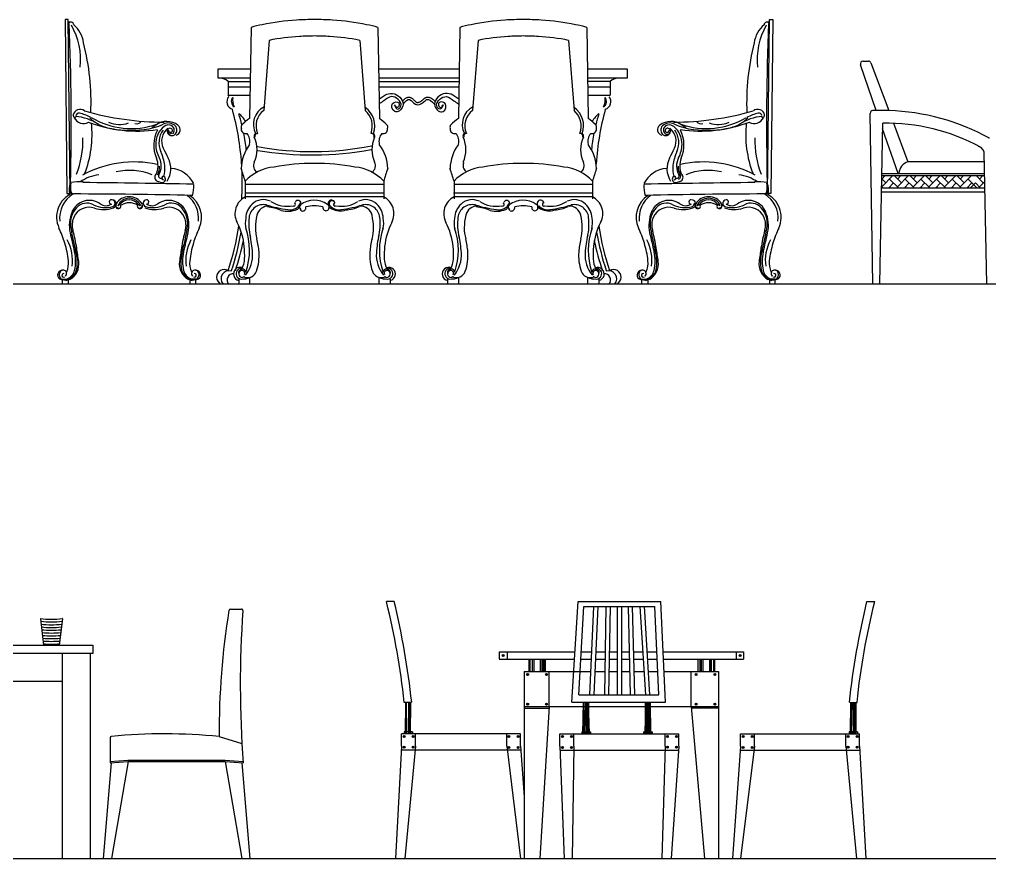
# Model space of a CAD drawing. Header units: millimetres. Extents: x 32599 to 52494, y 61995 to 71568.
# Drawn here: x 38853 to 42354, y 61996 to 65023 of the extents above; entities that cross this region are included whole.
import ezdxf

# ---------------------------------------------------------------- set-up
doc = ezdxf.new("R2010")
doc.units = ezdxf.units.MM
doc.layers.add('dwgmodels.com', color=4, linetype='Continuous')

msp = doc.modelspace()

# ---------------------------------------------------------------- linework, layer by layer
at = {"color": 18, "true_color": 0x000000}
for p, q in [((39688.9, 64993.5), (39683.7, 64665.6)), ((40146.7, 64993.5), (40151.9, 64665.6)), ((40442.3, 64993.5), (40437.1, 64665.6)), ((40900, 64993.5), (40905.2, 64665.6)), ((39754.5, 64947.4), (39734.7, 64694.9)), ((40081, 64947.4), (40100.9, 64694.9)), ((40507.9, 64947.4), (40488, 64694.9)), ((40834.4, 64947.4), (40854.3, 64694.9)), ((41897.2, 64872.5), (41916.2, 64872.5)), ((41925.6, 64866), (41989.6, 64694.3)), ((41944.8, 64694.3), (41887.7, 64859.3)), ((39606.6, 64799), (39606.6, 64749.4)), ((39606.6, 64799), (39685.8, 64799)), ((40149.7, 64799), (40439.2, 64799)), ((40984.4, 64799), (40903.1, 64799)), ((40984.4, 64799), (40984.4, 64749.4)), ((39606.6, 64779.8), (39685, 64779.8)), ((40150.5, 64779.8), (40438.4, 64779.8)), ((40903.9, 64779.8), (40984.4, 64779.8)), ((39606.6, 64749.4), (39685, 64749.4)), ((40903.9, 64749.4), (40984.4, 64749.4)), ((41959.8, 64694.3), (41932.7, 64694.3)), ((41989.6, 64694.3), (41986.9, 64694.3)), ((41932.7, 64069.3), (41922.7, 64684.3)), ((41957.7, 64069.3), (41967.9, 64648.4)), ((42023.3, 64467.7), (41967.7, 64628.2)), ((42006.8, 64648.3), (42058.6, 64509.3)), ((39712.6, 64612), (39713.5, 64612)), ((40122.9, 64612), (40122.1, 64612)), ((40466, 64612), (40466.8, 64612)), ((40876.3, 64612), (40875.5, 64612)), ((42343.9, 64069.3), (42333.9, 64543.1)), ((42334.6, 64509.3), (42058.6, 64509.3)), ((41978.7, 64433.2), (41964.3, 64447.6)), ((41964.6, 64419.1), (42005, 64459.5)), ((41964.6, 64447.3), (41976.8, 64459.5)), ((41964.6, 64459.5), (42335.7, 64459.5)), ((41964.7, 64467.7), (42335.5, 64467.7)), ((42025.7, 64414.5), (41992.8, 64447.3)), ((42035.3, 64433.2), (42008.9, 64459.5)), ((42021.1, 64419.1), (42061.6, 64459.5)), ((42021.1, 64447.3), (42033.3, 64459.5)), ((42082.2, 64414.5), (42049.4, 64447.3)), ((42091.8, 64433.2), (42065.5, 64459.5)), ((42077.7, 64419.1), (42118.2, 64459.5)), ((42077.7, 64447.3), (42089.9, 64459.5)), ((42138.8, 64414.5), (42106, 64447.3)), ((42148.4, 64433.2), (42122.1, 64459.5)), ((42134.3, 64419.1), (42174.7, 64459.5)), ((42134.3, 64447.3), (42146.5, 64459.5)), ((42195.4, 64414.5), (42162.6, 64447.3)), ((42205, 64433.2), (42178.6, 64459.5)), ((42190.8, 64447.3), (42203, 64459.5)), ((42190.8, 64419.1), (42231.3, 64459.5)), ((42251.9, 64414.5), (42219.1, 64447.3)), ((42261.6, 64433.2), (42235.2, 64459.5)), ((42247.4, 64447.3), (42259.6, 64459.5)), ((42247.4, 64419.1), (42287.9, 64459.5)), ((42308.5, 64414.5), (42275.7, 64447.3)), ((42330.9, 64433.2), (42304.6, 64459.5)), ((42316.8, 64447.3), (42329, 64459.5)), ((39667.9, 64439.4), (39667.9, 64376.5)), ((39668.8, 64428.6), (40166.8, 64428.6)), ((40167.6, 64439.4), (40167.6, 64376.5)), ((40421.3, 64439.4), (40421.3, 64376.5)), ((40422.1, 64428.6), (40920.2, 64428.6)), ((40921, 64439.4), (40921, 64376.5)), ((42336.6, 64414.5), (41963.8, 64414.5)), ((41969.1, 64414.5), (41963.9, 64419.8)), ((41988.3, 64414.5), (42007, 64433.2)), ((41997.4, 64414.5), (41992.8, 64419.1)), ((42044.9, 64414.5), (42063.6, 64433.2)), ((42053.9, 64414.5), (42049.4, 64419.1)), ((42101.5, 64414.5), (42120.1, 64433.2)), ((42110.5, 64414.5), (42106, 64419.1)), ((42158, 64414.5), (42176.7, 64433.2)), ((42167.1, 64414.5), (42162.6, 64419.1)), ((42214.6, 64414.5), (42233.3, 64433.2)), ((42223.6, 64414.5), (42219.1, 64419.1)), ((42271.2, 64414.5), (42289.8, 64433.2)), ((42280.2, 64414.5), (42275.7, 64419.1)), ((42284, 64414.5), (42302.6, 64433.2)), ((42321.3, 64414.5), (42302.6, 64433.2)), ((42316.8, 64419.1), (42336.1, 64438.4)), ((39666.2, 64397.7), (40169.4, 64397.7)), ((39668.8, 64384.8), (40166.8, 64384.8)), ((40419.6, 64397.7), (40922.7, 64397.7)), ((40422.1, 64384.8), (40920.2, 64384.8)), ((42337, 64399.5), (41963.5, 64399.5)), ((39684.8, 64068.5), (39684.8, 64092.1)), ((40150.8, 64068.5), (40150.8, 64092.1)), ((40438.2, 64068.5), (40438.2, 64092.1)), ((40904.1, 64068.5), (40904.1, 64092.1)), ((39579.7, 64068.8), (39644.8, 64068.5)), ((39644.8, 64086.6), (39644.8, 64068.5)), ((40190.7, 64086.6), (40190.7, 64068.5)), ((40398.2, 64086.6), (40398.2, 64068.5)), ((40944.1, 64086.6), (40944.1, 64068.5)), ((38928.8, 62861), (38940.7, 62766)), ((39008.5, 62861), (38996.7, 62766)), ((40695.7, 62671), (40695.7, 62715.4)), ((40704.1, 62671), (40704.1, 62715.4)), ((40739.9, 62671), (40739.9, 62715.4)), ((40743.1, 62671), (40743.1, 62715.4)), ((40747.7, 62671), (40747.7, 62715.4)), ((41308.8, 62671), (41308.8, 62715.4)), ((41314.6, 62671), (41314.6, 62715.4)), ((41347.8, 62671), (41347.8, 62715.4)), ((41350.4, 62671), (41350.4, 62715.4)), ((41358.2, 62671), (41358.2, 62715.4)), ((38428.5, 62636), (39008.5, 62636)), ((40246.5, 62446), (40247.1, 62559.8)), ((40248.8, 62446), (40248.4, 62559.8)), ((40251.6, 62446), (40250.4, 62559.8)), ((40258.6, 62446), (40258.3, 62559.8)), ((40261.9, 62446), (40261.7, 62559.8)), ((40263.8, 62453.7), (40263.8, 62559.8)), ((40264.7, 62446), (40265.1, 62559.8)), ((40885.9, 62446), (40888.5, 62559.8)), ((40889.9, 62446), (40889.8, 62559.8)), ((40892.8, 62446), (40895.3, 62559.8)), ((40899.8, 62446), (40899.7, 62559.8)), ((40903.1, 62446), (40903.2, 62559.8)), ((40905.2, 62453.7), (40905.2, 62559.8)), ((40905.9, 62446), (40906.2, 62559.8)), ((40910, 62446), (40906.5, 62559.8)), ((41110.4, 62446), (41113.7, 62559.8)), ((41112.7, 62446), (41112.4, 62559.8)), ((41115.5, 62446), (41115.8, 62559.8)), ((41118.9, 62446), (41119.2, 62559.8)), ((41122.6, 62446), (41123.6, 62559.8)), ((41125.9, 62446), (41127, 62559.8)), ((41128.7, 62446), (41129.1, 62559.8)), ((41131, 62446), (41130.4, 62559.8)), ((41852, 62446), (41852.6, 62559.8)), ((41854.2, 62446), (41853.9, 62559.8)), ((41857.1, 62446), (41859.3, 62559.8)), ((41864.1, 62446), (41863.8, 62559.8)), ((41867.4, 62446), (41867.2, 62559.8)), ((41870.2, 62446), (41870.3, 62559.8)), ((41872.5, 62446), (41870.6, 62559.8)), ((40270.1, 62446), (40270.1, 62453.7)), ((40896.1, 62446), (40896.1, 62453.7)), ((41135, 62446), (41135, 62453.7)), ((41860.4, 62446), (41860.4, 62453.7)), ((39180.2, 62431.5), (39180.2, 62341.5)), ((39574.2, 62436), (39655.7, 62411)), ((39184.8, 62341.8), (39155.2, 61996)), ((39245.2, 62346), (39185.2, 61996)), ((39245.2, 62346), (39595.2, 62346)), ((39595.2, 62346), (39655.2, 61996)), ((39655.6, 62341.8), (39685.2, 61996))]:
    msp.add_line(p, q, dxfattribs=at)
for points in [[(39029.4, 65023.1), (39017.9, 65023.1), (39024.9, 64395.7), (39036.4, 64395.7)], [(41559.5, 65023.1), (41571, 65023.1), (41564.1, 64395.7), (41552.6, 64395.7)], [(38318.5, 62766), (39118.5, 62766), (39118.5, 62736), (38318.5, 62736)]]:
    msp.add_lwpolyline(points, close=True, dxfattribs=at)
for points in [[(39686, 64811), (39570.7, 64811), (39570.7, 64844.9), (39686.6, 64844.9)], [(40149, 64844.9), (40439.9, 64844.9)], [(40902.4, 64844.9), (41045.7, 64844.9), (41045.7, 64811), (40902.9, 64811)], [(40439.4, 64811), (40149.5, 64811)], [(39008.4, 64069.3), (39008.4, 64086.6), (39029.5, 64086.6), (39029.5, 64069.3)], [(39489.5, 64069.3), (39489.5, 64086.6), (39468.4, 64086.6), (39468.4, 64069.3)], [(41099.4, 64069.3), (41099.4, 64086.6), (41120.5, 64086.6), (41120.5, 64069.3)], [(41580.5, 64069.3), (41580.5, 64086.6), (41559.4, 64086.6), (41559.4, 64069.3)], [(40205.6, 62923), (40177.6, 62923)], [(40846.3, 62559.8), (40869.2, 62923)], [(40869.2, 62923), (41167, 62923)], [(40871.3, 62586.8), (40890.2, 62905)], [(40890.2, 62905), (41145.7, 62905)], [(40924.6, 62905.7), (40910.2, 62586.8)], [(40939.9, 62905), (40925.6, 62586.8)], [(40969, 62905.3), (40963.9, 62587)], [(40984.3, 62905), (40979.2, 62586.8)], [(41009.8, 62905), (41009.7, 62586.7)], [(41025.1, 62905), (41025, 62586.7)], [(41049.3, 62905), (41057.3, 62586.7)], [(41064.6, 62905.4), (41072.6, 62586.7)], [(41092.2, 62905), (41111.6, 62586.7)], [(41107.5, 62906), (41126.9, 62586.7)], [(41159.7, 62586.7), (41145.7, 62905)], [(41184.2, 62559.7), (41167, 62923)], [(41911.1, 62923), (41939.1, 62923)], [(39614.4, 62896), (39654.8, 62896)], [(39008.5, 61996), (39008.5, 62736)], [(39108.5, 62736), (39108.5, 61996)], [(40584.7, 62742.4), (40857.8, 62742.4)], [(40584.7, 62742.4), (40584.7, 62715.4)], [(40595, 62728.9), (40601.9, 62728.9)], [(40598.6, 62732.4), (40598.7, 62725.4)], [(40613.3, 62742.4), (40613.3, 62715.4)], [(40880.6, 62742.4), (40917.3, 62742.4)], [(40932.6, 62742.4), (40966.4, 62742.4)], [(40981.7, 62742.4), (41009.8, 62742.4)], [(41025.1, 62742.4), (41053.4, 62742.4)], [(41068.7, 62742.4), (41102.1, 62742.4)], [(41117.4, 62742.4), (41152.9, 62742.4)], [(41175.6, 62742.4), (41465.2, 62742.4)], [(41439.2, 62742.4), (41439.2, 62715.4)], [(41450, 62728.9), (41457, 62728.9)], [(41453.6, 62732.4), (41453.7, 62725.4)], [(41465.2, 62742.4), (41465.2, 62715.4)], [(40584.7, 62715.4), (40856.1, 62715.4)], [(40690.9, 62715.4), (40690.9, 62671)], [(40708.9, 62715.4), (40708.9, 62671)], [(40732.5, 62715.4), (40732.5, 62671)], [(40750.5, 62715.4), (40750.5, 62671)], [(40879, 62715.4), (40916, 62715.4)], [(40931.4, 62715.4), (40965.9, 62715.4)], [(40981.2, 62715.4), (41009.8, 62715.4)], [(41025.1, 62715.4), (41054.1, 62715.4)], [(41069.4, 62715.4), (41103.7, 62715.4)], [(41119.1, 62715.4), (41154.1, 62715.4)], [(41176.8, 62715.4), (41465.2, 62715.4)], [(41301.4, 62715.4), (41301.4, 62671)], [(41319.4, 62715.4), (41319.4, 62671)], [(41343, 62715.4), (41343, 62671)], [(41361, 62715.4), (41361, 62671)], [(40674.7, 62671), (40674.7, 61996)], [(40674.7, 62671), (40914, 62671)], [(40683.5, 62660.2), (40690.4, 62660.2)], [(40687.1, 62663.7), (40687.2, 62656.7)], [(40751.9, 62660.2), (40758.8, 62660.2)], [(40755.5, 62663.7), (40755.6, 62656.7)], [(40764.7, 62545), (40764.7, 62671)], [(40929.4, 62671), (40965.2, 62671)], [(40980.5, 62671), (41009.8, 62671)], [(41025.1, 62671), (41055.2, 62671)], [(41070.5, 62671), (41106.4, 62671)], [(41121.8, 62671), (41156, 62671)], [(41178.9, 62671), (41375.2, 62671)], [(41276.7, 62545), (41276.7, 62671)], [(41290.9, 62660.2), (41297.9, 62660.2)], [(41294.6, 62663.7), (41294.6, 62656.7)], [(41359.3, 62660.2), (41366.3, 62660.2)], [(41363, 62663.7), (41363, 62656.7)], [(41375.2, 62671), (41375.2, 61996)], [(40846.3, 62586.8), (40848.8, 62586.8)], [(40871.3, 62586.8), (41159.7, 62586.7)], [(41182.3, 62586.7), (41184.2, 62586.7)], [(40268.6, 62560.6), (40241.5, 62559.6)], [(40265.1, 62559.6), (40241.5, 62559.6)], [(40683.5, 62553), (40690.4, 62553)], [(40687.1, 62556.5), (40687.2, 62549.5)], [(40751.9, 62553), (40758.8, 62553)], [(40755.5, 62556.5), (40755.6, 62549.5)], [(40846.3, 62559.8), (41184.2, 62559.7)], [(40868.7, 62557.8), (40868.9, 62559.8)], [(40888.5, 62559.8), (40888.5, 62453.7)], [(40906.5, 62559.8), (40906.5, 62453.7)], [(41161.8, 62558.1), (41161.7, 62559.7)], [(41290.9, 62553), (41297.9, 62553)], [(41294.6, 62556.5), (41294.6, 62549.5)], [(41359.3, 62553), (41366.3, 62553)], [(41363, 62556.5), (41363, 62549.5)], [(41848.1, 62560.6), (41875.2, 62559.6)], [(41851.6, 62559.6), (41875.2, 62559.6)], [(41852.6, 62559.8), (41852.6, 62453.7)], [(41870.6, 62559.8), (41870.6, 62453.7)], [(40674.7, 62545), (41375.2, 62545)], [(40674.7, 62538.9), (40764.7, 62538.9)], [(40764.7, 62545), (40731, 61996)], [(41276.7, 62545), (41325, 61996)], [(41276.7, 62539.5), (41375.2, 62539.5)], [(40661.6, 62446), (40232.2, 62446)], [(40232.2, 62401), (40232.2, 62446)], [(40241.4, 62453.7), (40241.4, 62446)], [(40272.1, 62453.7), (40241.4, 62453.7)], [(40272.1, 62453.7), (40272.1, 62446)], [(40282, 62401), (40282, 62446)], [(40611.8, 62401), (40611.8, 62446)], [(40661.6, 62401), (40661.6, 62446)], [(40803.2, 62401), (40803.2, 62446)], [(40803.2, 62446), (41232.6, 62446)], [(40853, 62401), (40853, 62446)], [(40882.6, 62453.7), (40882.6, 62446)], [(40882.6, 62453.7), (40913.3, 62453.7)], [(40913.3, 62453.7), (40913.3, 62446)], [(41105.4, 62453.7), (41105.4, 62446)], [(41105.4, 62453.7), (41136, 62453.7)], [(41136, 62453.7), (41136, 62446)], [(41182.8, 62401), (41182.8, 62446)], [(41232.6, 62401), (41232.6, 62446)], [(41455.1, 62446), (41884.5, 62446)], [(41455.1, 62401), (41455.1, 62446)], [(41504.9, 62401), (41504.9, 62446)], [(41834.7, 62401), (41834.7, 62446)], [(41846.9, 62453.7), (41846.9, 62446)], [(41877.6, 62453.7), (41846.9, 62453.7)], [(41877.6, 62453.7), (41877.6, 62446)], [(41884.5, 62401), (41884.5, 62446)], [(40244.6, 62436.2), (40237.6, 62436.2)], [(40241, 62439.7), (40240.9, 62432.7)], [(40277.2, 62436.2), (40270.2, 62436.2)], [(40273.6, 62439.7), (40273.5, 62432.7)], [(40623.1, 62436.2), (40616.1, 62436.2)], [(40619.5, 62439.7), (40619.4, 62432.7)], [(40655.7, 62436.2), (40648.8, 62436.2)], [(40652.1, 62439.7), (40652, 62432.7)], [(40809, 62436.2), (40816, 62436.2)], [(40812.6, 62439.7), (40812.7, 62432.7)], [(40841.6, 62436.2), (40848.6, 62436.2)], [(40845.3, 62439.7), (40845.3, 62432.7)], [(41187.5, 62436.2), (41194.5, 62436.2)], [(41191.2, 62439.7), (41191.2, 62432.7)], [(41220.2, 62436.2), (41227.1, 62436.2)], [(41223.8, 62439.7), (41223.9, 62432.7)], [(41461, 62436.2), (41467.9, 62436.2)], [(41464.6, 62439.7), (41464.7, 62432.7)], [(41493.6, 62436.2), (41500.5, 62436.2)], [(41497.2, 62439.7), (41497.3, 62432.7)], [(41839.5, 62436.2), (41846.4, 62436.2)], [(41843.1, 62439.7), (41843.2, 62432.7)], [(41872.1, 62436.2), (41879.1, 62436.2)], [(41875.7, 62439.7), (41875.8, 62432.7)], [(40232.2, 62401), (40209.9, 61996)], [(40660.8, 62387.5), (40233, 62387.5)], [(40244.6, 62398), (40237.6, 62398)], [(40241, 62401.5), (40240.9, 62394.5)], [(40282, 62401), (40243.9, 61996)], [(40277.2, 62398), (40270.2, 62398)], [(40273.6, 62401.5), (40273.5, 62394.5)], [(40611.8, 62401), (40661.4, 61996)], [(40623.1, 62397.2), (40616.1, 62397.2)], [(40619.5, 62400.7), (40619.4, 62393.7)], [(40655.7, 62397.2), (40648.8, 62397.2)], [(40652.1, 62400.7), (40652, 62393.7)], [(40661.6, 62401), (40674.7, 62218.6)], [(40803.2, 62401), (40818.1, 61996)], [(40803.9, 62387.5), (41231.7, 62387.5)], [(40809, 62397.2), (40816, 62397.2)], [(40812.6, 62400.7), (40812.7, 62393.7)], [(40841.6, 62397.2), (40848.6, 62397.2)], [(40845.3, 62400.7), (40845.3, 62393.7)], [(40853, 62401), (40847.3, 61996)], [(41182.8, 62401), (41170.8, 61996)], [(41187.5, 62398), (41194.5, 62398)], [(41191.2, 62401.5), (41191.2, 62394.5)], [(41232.6, 62401), (41204.8, 61996)], [(41220.2, 62398), (41227.1, 62398)], [(41223.8, 62401.5), (41223.9, 62394.5)], [(41455.1, 62401), (41426, 61996)], [(41504.9, 62401), (41455.3, 61996)], [(41455.9, 62387.5), (41885.3, 62387.5)], [(41461, 62397.2), (41467.9, 62397.2)], [(41464.6, 62400.7), (41464.7, 62393.7)], [(41493.6, 62397.2), (41500.5, 62397.2)], [(41497.2, 62400.7), (41497.3, 62393.7)], [(41834.7, 62401), (41872.8, 61996)], [(41839.5, 62398), (41846.4, 62398)], [(41843.1, 62401.5), (41843.2, 62394.5)], [(41872.1, 62398), (41879.1, 62398)], [(41875.7, 62401.5), (41875.8, 62394.5)], [(41884.5, 62401), (41906.8, 61996)]]:
    msp.add_lwpolyline(points, dxfattribs=at)
for points in [[(40241.5, 62559.6, 0.033214), (40177.6, 62923, 0.033214)], [(40268.6, 62560.6, 0.032162), (40205.6, 62923, 0.032162)], [(41848.1, 62560.6, -0.032162), (41911.1, 62923)], [(41875.2, 62559.6, -0.033214), (41939.1, 62923)], [(39609.4, 62891.9, 0.04286), (39574.2, 62436)], [(39574.2, 62436, 0.050178), (39184.7, 62436.5)], [(39179.8, 62346.5), (39244.9, 62351, -0.017552), (39245.4, 62351), (39595.3, 62351, -0.017552), (39595.8, 62351), (39660.9, 62346.4)], [(39180.2, 62341.5), (39245.2, 62346, -0.017552), (39245.4, 62346)], [(39595.2, 62346, -0.017552), (39595.4, 62346), (39660.6, 62341.4)]]:
    msp.add_lwpolyline(points, format="xyb", dxfattribs=at)
for centre in [(40598.4, 62728.9), (41453.5, 62728.9), (40687, 62660.2), (40755.4, 62660.2), (41294.4, 62660.2), (41362.8, 62660.2), (40687, 62553), (40755.4, 62553), (41294.4, 62553), (41362.8, 62553), (40241.1, 62436.2), (40273.7, 62436.2), (40619.6, 62436.2), (40652.2, 62436.2), (40812.5, 62436.2), (40845.1, 62436.2), (41191, 62436.2), (41223.6, 62436.2), (41464.4, 62436.2), (41497.1, 62436.2), (41843, 62436.2), (41875.6, 62436.2), (40241.1, 62398), (40273.7, 62398), (40619.6, 62397.2), (40652.2, 62397.2), (40812.5, 62397.2), (40845.1, 62397.2), (41191, 62398), (41223.6, 62398), (41464.4, 62397.2), (41497.1, 62397.2), (41843, 62398), (41875.6, 62398)]:
    msp.add_circle(centre, 3.47, dxfattribs=at)
for centre, radius, start, end in [((39038.5, 65002.6), 10.7, 4.4143, 147.5121), ((39036.6, 64904.7), 108.4, 89.9185, 93.4844), ((30239.4, 64645.4), 8800.8, 358.62017, 2.36322), ((38831.2, 64879.7), 242.7, 353.1384, 30.2126), ((38980.4, 64924.4), 105.2, 7.5658, 49.2479), ((39746, 64846.9), 157.4, 95.9723, 111.2652), ((39885.5, 64338.4), 683, 92.7336, 103.1958), ((39914.6, 64041.3), 981.3, 89.8148, 93.6025), ((39921, 64041.3), 981.3, 86.3975, 90.1852), ((39950, 64338.4), 683, 76.8042, 87.2664), ((40089.6, 64846.9), 157.4, 68.7348, 84.0277), ((40499.4, 64846.9), 157.4, 95.9723, 111.2652), ((40638.9, 64338.4), 683, 92.7336, 103.1958), ((40668, 64041.3), 981.3, 89.8148, 93.6025), ((40674.3, 64041.3), 981.3, 86.3975, 90.1852), ((40703.4, 64338.4), 683, 76.8042, 87.2664), ((40842.9, 64846.9), 157.4, 68.7348, 84.0277), ((41608.5, 64924.4), 105.2, 130.7521, 172.4342), ((41757.7, 64879.7), 242.7, 149.7874, 186.8616), ((41550.5, 65002.6), 10.7, 32.4879, 175.5857), ((50349.5, 64645.4), 8800.8, 177.63678, 181.37983), ((41552.3, 64904.7), 108.4, 86.5156, 90.0815), ((38243.7, 64722.9), 868.1, 357.5959, 14.3651), ((39895.8, 64279.2), 683, 92.7336, 101.9392), ((39924.9, 63982), 981.3, 90.4167, 93.6025), ((39910.6, 63982), 981.3, 86.3975, 89.5833), ((39939.7, 64279.2), 683, 78.0608, 87.2664), ((40649.2, 64279.2), 683, 92.7336, 101.9392), ((40678.3, 63982), 981.3, 90.4167, 93.6025), ((40664, 63982), 981.3, 86.3975, 89.5833), ((40693.1, 64279.2), 683, 78.0608, 87.2664), ((42345.2, 64722.9), 868.1, 165.6349, 182.4041), ((41897.2, 64862.5), 10, 90, 199.0938), ((41916.2, 64862.5), 10, 20.457, 90), ((39576.2, 64767.9), 43.5, 45.6075, 97.3554), ((41014.8, 64767.9), 43.5, 82.6446, 134.3925), ((39630.6, 64726.2), 28.8, 140.7267, 252.3938), ((38645.9, 64433.4), 1011.4, 17.9121, 18.2061), ((39640.3, 64727.2), 22.7, 140.7268, 239.0743), ((39673, 64732.9), 51, 170.2343, 209.5667), ((40948.7, 64727.2), 22.7, 300.9257, 39.2732), ((40915.9, 64732.9), 51, 330.4333, 9.7657), ((40958.4, 64726.2), 28.8, 287.6062, 39.2733), ((39072.2, 64672.9), 25.8, 53.0934, 167.4437), ((39372.2, 65667.3), 1014.4, 253.7692, 270.2073), ((38645.9, 64433.4), 1011.4, 3.9251, 15.2084), ((39769, 64644.3), 71.4, 118.4728, 206.9407), ((39775.3, 64639.7), 68.5, 126.3697, 203.863), ((40050.6, 64637.9), 76, 340.1107, 48.5785), ((40056.4, 64640), 79, 339.1988, 55.5798), ((40522.4, 64644.3), 71.4, 118.4728, 206.9407), ((40528.6, 64639.7), 68.5, 126.3697, 203.863), ((40804, 64637.9), 76, 340.1107, 48.5785), ((40809.8, 64640), 79, 339.1988, 55.5798), ((41943, 64433.4), 1011.4, 164.7916, 176.0749), ((41216.7, 65667.3), 1014.4, 269.7927, 286.2308), ((41516.8, 64672.9), 25.8, 12.5563, 126.9066), ((41932.7, 64684.3), 10, 90, 180), ((41973.3, 63694.8), 999.6, 89.2248, 91.2203), ((41963.3, 63884.4), 810.3, 61.2543, 88.1324), ((39053.2, 64677.1), 6.33, 167.4437, 348.3705), ((39084.9, 64685.2), 37.7, 207.3638, 298.1742), ((39038.4, 64488.9), 185.2, 57.4473, 84.5949), ((39067.8, 64673.4), 11.5, 78.9341, 162.9986), ((39044, 64551.7), 135.5, 60.5289, 78.9341), ((39278.7, 65123.7), 503.4, 249.3301, 278.2686), ((39207.8, 64770.4), 143.1, 225.3484, 254.6735), ((39257, 64909.1), 279.8, 238.9102, 289.2673), ((39214, 64741.4), 97.5, 246.488, 289.5965), ((39275.1, 64667.3), 21, 254.1322, 325.1566), ((39385, 64588.6), 66.4, 52.5923, 126.1347), ((39560.3, 64585.9), 129.2, 32.2418, 49.2847), ((39072.4, 64494.9), 602.2, 14.2522, 18.1602), ((39857, 64423.2), 298, 125.5666, 132.393), ((39978.5, 64423.2), 298, 47.607, 54.4334), ((40610.4, 64423.2), 298, 125.5666, 132.393), ((40731.9, 64423.2), 298, 47.607, 54.4334), ((41028.6, 64585.9), 129.2, 130.7153, 147.7582), ((41516.5, 64494.9), 602.2, 161.8398, 165.7478), ((41203.9, 64588.6), 66.4, 53.8653, 127.4077), ((41310.2, 65123.7), 503.4, 261.7314, 290.6699), ((41331.9, 64909.1), 279.8, 250.7327, 301.0898), ((41313.8, 64667.3), 21, 214.8434, 285.8678), ((41374.9, 64741.4), 97.5, 250.4035, 293.512), ((41381.2, 64770.4), 143.1, 285.3265, 314.6516), ((41550.5, 64488.9), 185.2, 95.4051, 122.5527), ((41545, 64551.7), 135.5, 101.0659, 119.4711), ((41504.1, 64685.2), 37.7, 241.8258, 332.6362), ((41521.2, 64673.4), 11.5, 17.0014, 101.0659), ((41535.8, 64677.1), 6.33, 191.6295, 12.5563), ((38722.9, 64607.8), 392.4, 338.7725, 6.1674), ((39253.5, 65005.2), 382.1, 257.3704, 277.5024), ((39287.9, 64813.4), 187.7, 274.74, 296.7421), ((39305.5, 64697.6), 68.4, 292.521, 306.1347), ((39454.2, 64569.7), 116.4, 152.3516, 203.6207), ((39425.9, 64574), 81, 128.9494, 181.6597), ((39434.4, 64578), 77.8, 144.0336, 204.2835), ((39425.6, 64584.2), 59.2, 128.0691, 205.8229), ((39389.1, 64612.5), 37.3, 44.7135, 116.7421), ((39390.8, 64617.4), 25.2, 57.9855, 128.9494), ((39403, 64620.8), 17, 166.8983, 305.7561), ((39396.9, 64620.7), 9.81, 49.7402, 309.3972), ((39398.7, 64622.8), 7.01, 172.3496, 49.7402), ((39395.2, 64624.4), 16.9, 309.3733, 57.9855), ((39400.7, 64624), 21, 305.7561, 44.7135), ((39412.8, 64625.1), 20.6, 285.31, 52.5923), ((39670.3, 64633.8), 17, 146.3731, 196.3111), ((39669.6, 64626.9), 15.8, 172.1476, 287.6423), ((40165.9, 64626.9), 15.8, 252.3577, 7.8524), ((40165.2, 64633.8), 17, 343.6889, 33.6269), ((40423.7, 64633.8), 17, 146.3731, 196.3111), ((40423, 64626.9), 15.8, 172.1476, 287.6423), ((40919.3, 64626.9), 15.8, 252.3577, 7.8524), ((40918.6, 64633.8), 17, 343.6889, 33.6269), ((41176.1, 64625.1), 20.6, 127.4077, 254.69), ((41188.2, 64624), 21, 135.2865, 234.2439), ((41199.8, 64612.5), 37.3, 63.2579, 135.2865), ((41185.9, 64620.8), 17, 234.2439, 13.1017), ((41193.7, 64624.4), 16.9, 122.0145, 230.6267), ((41190.3, 64620.3), 11.5, 230.6267, 12.8668), ((41190.2, 64622.8), 7.01, 130.2598, 7.6504), ((41198.1, 64617.4), 25.2, 51.0506, 122.0145), ((41192, 64620.7), 9.81, 12.8668, 130.2598), ((41163.3, 64584.2), 59.2, 334.1771, 51.9309), ((41163, 64574), 81, 358.3403, 51.0506), ((41301.1, 64813.4), 187.7, 243.2579, 265.26), ((41154.5, 64578), 77.8, 335.7165, 35.9664), ((41134.7, 64569.7), 116.4, 336.3793, 27.6484), ((41283.5, 64697.6), 68.4, 233.8653, 247.479), ((41335.4, 65005.2), 382.1, 262.4976, 282.6296), ((41866, 64607.8), 392.4, 173.8326, 201.2275), ((41981.3, 63937.3), 711.2, 61.5082, 91.082), ((38769.8, 64583.1), 312.5, 337.7458, 2.3946), ((39072.4, 64494.9), 602.2, 5.5962, 11.2652), ((39641.7, 64583.2), 43.5, 345.7643, 41.1776), ((39713.1, 64601.6), 13, 126.7072, 194.92), ((39607.3, 64553.2), 103.5, 334.4783, 25.5217), ((39713.1, 64601.6), 10.4, 87.926, 194.92), ((40122.5, 64601.6), 10.4, 345.08, 92.074), ((40228.3, 64553.2), 103.5, 154.4783, 205.5217), ((40122.5, 64601.6), 13, 345.08, 53.2928), ((40193.9, 64583.2), 43.5, 138.8224, 194.2357), ((40395.1, 64583.2), 43.5, 345.7643, 41.1776), ((40466.5, 64601.6), 13, 126.7072, 194.92), ((40360.7, 64553.2), 103.5, 334.4783, 25.5217), ((40466.5, 64601.6), 10.4, 87.926, 194.92), ((40875.8, 64601.6), 10.4, 345.08, 92.074), ((40981.6, 64553.2), 103.5, 154.4783, 205.5217), ((40875.8, 64601.6), 13, 345.08, 53.2928), ((40947.2, 64583.2), 43.5, 138.8224, 194.2357), ((41516.5, 64494.9), 602.2, 168.7348, 174.4038), ((41819.1, 64583.1), 312.5, 177.6054, 202.2542), ((42352.6, 64564.6), 30.2, 89.3342, 95.5273), ((39451.3, 64574.7), 106.4, 181.6597, 207.9508), ((39201.6, 64473), 177.6, 7.6307, 24.2835), ((40725.3, 65213.1), 1503, 205.8229, 207.3287), ((39805.6, 64481.1), 152.2, 143.1108, 178.5472), ((39910.2, 65648.7), 1102.4, 259.6862, 281.137), ((39910.2, 65697.2), 1163.2, 260.2577, 280.5023), ((40030, 64481.1), 152.2, 1.4528, 36.8892), ((40559, 64481.1), 152.2, 143.1108, 178.5472), ((40783.3, 64481.1), 152.2, 1.4528, 36.8892), ((39863.7, 65213.1), 1503, 332.6713, 334.1771), ((41387.3, 64473), 177.6, 155.7165, 172.3693), ((41137.6, 64574.7), 106.4, 332.0492, 358.3403), ((42307.3, 64539), 26.9, 352.6529, 75.9201), ((39283.2, 64494.9), 70.3, 333.021, 23.6207), ((39299.7, 64494.3), 65.2, 330.4406, 27.9508), ((39315.7, 64484.6), 83.7, 327.7876, 27.3287), ((41273.3, 64484.6), 83.7, 152.6713, 212.2124), ((41289.2, 64494.3), 65.2, 152.0492, 209.5594), ((41305.8, 64494.9), 70.3, 156.3793, 206.979), ((39267.5, 64116.9), 392.1, 77.7829, 118.4686), ((39250.7, 64260.2), 218.2, 68.1909, 102.8754), ((39297.7, 64493.2), 61.4, 330.4987, 0.6503), ((39275.2, 64482.9), 103.3, 344.9048, 7.6307), ((39391.2, 64383.5), 102.9, 27.5958, 84.3983), ((39079.9, 64277.3), 609.9, 15.4136, 19.9074), ((38645.9, 64433.4), 1011.4, 356.6612, 2.4527), ((39783.6, 64335.1), 155.7, 94.3118, 137.9602), ((39728.2, 64495.8), 30.3, 155.1095, 234.1222), ((39901.9, 63843.6), 659.7, 88.6188, 101.3669), ((39933.7, 63843.6), 659.7, 78.6331, 91.3812), ((40052, 64335.1), 155.7, 42.0398, 85.6882), ((40107.4, 64495.8), 30.3, 305.8778, 24.8905), ((40755.7, 64277.3), 609.9, 160.0926, 164.5864), ((39833.3, 64277.3), 609.9, 15.4136, 19.9074), ((40536.9, 64335.1), 155.7, 94.3118, 137.9602), ((40481.5, 64495.8), 27.7, 155.1095, 234.1222), ((40655.2, 63843.6), 659.7, 88.6188, 101.3669), ((40687.1, 63843.6), 659.7, 78.6331, 91.3812), ((40805.4, 64335.1), 155.7, 42.0398, 85.6882), ((40860.8, 64495.8), 30.3, 305.8778, 24.8905), ((41509, 64277.3), 609.9, 160.0926, 164.5864), ((41197.7, 64383.5), 102.9, 95.6017, 152.4042), ((41313.7, 64482.9), 103.3, 172.3693, 195.0952), ((41291.2, 64493.2), 61.4, 179.3497, 209.5013), ((41321.4, 64116.9), 392.1, 61.5314, 102.2171), ((41338.2, 64260.2), 218.2, 77.1246, 111.8091), ((42073.8, 64463.9), 47.9, 108.5151, 175.461), ((39161.7, 64306.6), 158, 98.0732, 124.528), ((39357.1, 64453.7), 15.8, 135.554, 247.8286), ((39363.6, 64458), 8.28, 150.4406, 317.0859), ((39367.9, 64446.7), 12.3, 257.4749, 37.5561), ((39372.8, 64450.5), 6.04, 37.5561, 273.4983), ((41221, 64446.7), 12.3, 142.4439, 282.5251), ((41216.1, 64450.5), 6.04, 266.5017, 142.4439), ((41225.3, 64458), 8.28, 222.9141, 29.5594), ((41228.2, 64457.6), 11, 288.0051, 29.5013), ((41231.9, 64453.7), 15.8, 292.1714, 44.446), ((41427.2, 64306.6), 158, 55.472, 81.9268), ((39091.7, 64408.1), 59.1, 156.2983, 193.7511), ((39128.8, 64417.5), 91.4, 170.7168, 189.9296), ((39072.1, 64113.7), 323.3, 87.9613, 96.1283), ((38690.6, 26297.2), 38139.5, 88.81255, 89.41136), ((39384.4, 64520.8), 88.1, 247.8286, 257.4749), ((39362.5, 64422.7), 120.4, 342.7716, 2.3621), ((41226.5, 64422.7), 120.4, 177.6379, 197.2284), ((41898.3, 26297.2), 38139.5, 90.58864, 91.18745), ((41204.6, 64520.8), 88.1, 282.5251, 292.1714), ((41516.8, 64113.7), 323.3, 83.8717, 92.0387), ((41460.1, 64417.5), 91.4, 350.0704, 9.2832), ((41497.2, 64408.1), 59.1, 346.2489, 23.7017), ((39081.6, 64309.8), 94.1, 114.5166, 204.5948), ((39101, 64306), 102.7, 121.6198, 185.9123), ((39048.7, 64403.5), 10.1, 189.9296, 269.9623), ((39037, 46612.4), 17781, 88.58616, 89.96227), ((39185.5, 64364.7), 8.04, 84.9048, 275.0952), ((39185.1, 64359.5), 13.2, 0.5585, 84.9048), ((39187.1, 64357.8), 15, 289.9097, 81.8894), ((39246.9, 64331.6), 51.9, 87.6771, 149.2351), ((39249.7, 64332.9), 45.1, 23.6673, 156.4175), ((39249, 64330.5), 41.5, 34.0672, 145.9328), ((39251.1, 64331.6), 51.9, 30.7649, 92.3229), ((39312.9, 64359.5), 13.2, 95.0952, 250.0961), ((39312.4, 64364.7), 8.04, 264.9048, 95.0952), ((39397, 64306), 102.7, 354.0877, 53.2961), ((39416.3, 64309.8), 94.1, 335.4052, 56.3153), ((39698.4, 64322.3), 67.6, 116.2967, 207.7833), ((39734, 64312.8), 60.1, 65.0576, 132.7584), ((39917.4, 64289.5), 81.5, 54.4197, 127.8179), ((39979.7, 64359), 12.3, 9.7738, 165.1527), ((40101.6, 64312.8), 60.1, 47.2416, 114.9424), ((40137.1, 64322.3), 67.6, 332.2167, 63.7033), ((40451.8, 64322.3), 67.6, 116.2967, 207.7833), ((40487.3, 64312.8), 60.1, 65.0576, 132.7584), ((40670.8, 64289.5), 81.5, 54.4197, 127.8179), ((40733.1, 64359), 12.3, 9.7738, 225.4589), ((40855, 64312.8), 60.1, 47.2416, 114.9424), ((40890.5, 64322.3), 67.6, 332.2167, 63.7033), ((41172.6, 64309.8), 94.1, 123.6847, 204.5948), ((41191.9, 64306), 102.7, 126.7039, 185.9123), ((41551.9, 46612.4), 17781, 90.03773, 91.41384), ((41276.5, 64364.7), 8.04, 84.9048, 275.0952), ((41278.1, 64357.8), 15, 289.9097, 84.9017), ((41337.9, 64331.6), 51.9, 87.6771, 149.2351), ((41339.2, 64332.9), 45.1, 89.0491, 156.3327), ((41340, 64330.5), 41.5, 34.0672, 145.9328), ((41342.1, 64331.6), 51.9, 30.7649, 92.3229), ((41340.7, 64332.9), 45.1, 23.6673, 90.9509), ((41403.8, 64359.5), 13.2, 95.0952, 250.0961), ((41403.4, 64364.7), 8.04, 264.9048, 95.0952), ((41540.2, 64403.5), 10.1, 270.0377, 350.0704), ((41488, 64306), 102.7, 354.0877, 58.3802), ((41507.3, 64309.8), 94.1, 335.4052, 65.4834), ((39120, 64288), 82.5, 137.6053, 186.5626), ((39105.7, 64302.3), 68, 54.5147, 157.2145), ((39105.1, 64284.8), 60.9, 71.7747, 156.9702), ((39096.8, 64309.2), 51.1, 62.8324, 137.6053), ((39162.6, 64437.2), 92.8, 242.8324, 287.3731), ((39156.8, 64441.6), 104.2, 251.7747, 289.9097), ((39165.5, 64386.1), 34.9, 234.5147, 302.5488), ((39186.9, 64359.6), 11.4, 287.3731, 0.5585), ((39206, 64350.2), 5.22, 144.7044, 232.761), ((39209.7, 64349.6), 8.81, 151.8764, 308.5067), ((39197.5, 64356.2), 5.16, 324.7044, 22.6174), ((39212.8, 64359.2), 16.6, 232.761, 275.3514), ((39213.9, 64348.3), 5.66, 275.3514, 152.0388), ((39250.1, 64303.9), 57.7, 58.7914, 121.1806), ((39284.1, 64348.3), 5.66, 27.9612, 264.6486), ((39288.3, 64349.6), 8.81, 231.4933, 28.1236), ((39285.1, 64359.2), 16.6, 264.6486, 307.239), ((39292, 64350.2), 5.22, 307.239, 35.2956), ((39300.5, 64356.2), 5.16, 157.3826, 215.2956), ((39311.1, 64359.6), 11.4, 179.4415, 252.6269), ((39341.2, 64441.6), 104.2, 250.0903, 288.2253), ((39335.4, 64437.2), 92.8, 252.6269, 297.1676), ((39332.5, 64386.1), 34.9, 237.4512, 305.4853), ((39392.2, 64302.3), 68, 22.7855, 125.4853), ((39392.8, 64284.8), 60.9, 23.0298, 108.2253), ((39401.1, 64309.2), 51.1, 42.3947, 117.1676), ((39377.9, 64288), 82.5, 353.4374, 42.3947), ((39742.6, 64303.4), 72.9, 132.7584, 177.6652), ((39733.8, 64302.8), 52.3, 77.783, 173.5484), ((39750.8, 64307.5), 41.8, 85.4233, 167.2006), ((39872.5, 64760.5), 426, 252.4549, 263.1097), ((39732.2, 64181), 166.4, 66.6596, 84.5949), ((39821.3, 64464.6), 115.7, 238.4581, 279.6472), ((39820.4, 64421.4), 90.4, 255.7477, 292.0689), ((39831, 64375.5), 39.1, 255.6895, 339.929), ((39843.3, 64355.7), 5.76, 243.3991, 63.4421), ((39858.1, 64359.8), 10.7, 328.4625, 165.1158), ((39853, 64344.8), 7.28, 280.966, 331.7025), ((42347.8, 62831.8), 2910.5, 148.4625, 148.7583), ((39873.7, 64345.9), 10.1, 128.2323, 230.4461), ((39861.7, 64331.4), 8.66, 7.1494, 50.4461), ((39874.2, 64344.9), 13, 252.7061, 7.7312), ((39910.3, 64279.8), 70.7, 83.9071, 109.1386), ((39925.3, 64279.8), 70.7, 70.8614, 96.0929), ((39959.4, 64344.2), 11.2, 167.01, 12.6671), ((39960.9, 64347.3), 9.39, 355.5964, 66.7126), ((39986.5, 64357.7), 19.2, 166.7014, 251.3465), ((39981.5, 64358.4), 10.6, 14.5407, 225.4523), ((40005, 64377.5), 40.9, 220.748, 282.9455), ((40009.8, 64399.2), 66.6, 243.7616, 288.6122), ((39992.2, 64355.5), 5.6, 94.0277, 298.2278), ((40014.3, 64464.6), 115.7, 260.3528, 301.5419), ((39963.1, 64760.5), 426, 276.8903, 287.5451), ((40022, 64483.6), 147.7, 273.4343, 293.1949), ((40084.8, 64307.5), 41.8, 12.7994, 94.5767), ((40101.7, 64302.8), 52.3, 6.4516, 102.217), ((40092.9, 64303.4), 72.9, 2.3348, 47.2416), ((40496, 64303.4), 72.9, 132.7584, 177.6652), ((40487.2, 64302.8), 52.3, 77.783, 173.5484), ((40504.2, 64307.5), 41.8, 85.4233, 167.2006), ((40625.8, 64760.5), 426, 252.4549, 263.1097), ((40485.6, 64181), 166.4, 66.6596, 84.5949), ((40574.7, 64464.6), 115.7, 238.4581, 279.6472), ((40573.8, 64421.4), 90.4, 255.7477, 292.0689), ((40584.4, 64375.5), 39.1, 255.6895, 339.929), ((40596.6, 64355.7), 5.76, 243.3991, 63.4421), ((40611.4, 64359.8), 10.7, 328.4625, 165.1158), ((40606.4, 64344.8), 7.28, 280.966, 331.7025), ((43101.2, 62831.8), 2910.5, 148.4625, 148.7583), ((40627.1, 64345.9), 10.1, 128.2323, 230.4461), ((40615.1, 64331.4), 8.66, 7.1494, 50.4461), ((40627.6, 64344.9), 13, 252.7061, 7.7312), ((40663.6, 64279.8), 70.7, 83.9071, 109.1386), ((40678.7, 64279.8), 70.7, 70.8614, 96.0929), ((40712.7, 64344.2), 11.2, 167.01, 12.6671), ((40714.3, 64347.3), 9.39, 355.5964, 66.7126), ((40739.9, 64357.7), 19.2, 166.7014, 251.3465), ((40758.4, 64377.5), 40.9, 220.748, 282.9455), ((40763.2, 64399.2), 66.6, 243.7616, 288.6122), ((40745.6, 64355.5), 5.6, 94.0277, 298.2278), ((40767.6, 64464.6), 115.7, 260.3528, 301.5419), ((40716.5, 64760.5), 426, 276.8903, 287.5451), ((40775.3, 64483.6), 147.7, 273.4343, 293.1949), ((40838.1, 64307.5), 41.8, 12.7994, 94.5767), ((40855.1, 64302.8), 52.3, 6.4516, 102.217), ((40846.3, 64303.4), 72.9, 2.3348, 47.2416), ((41211, 64288), 82.5, 137.6053, 186.5626), ((41196.7, 64302.3), 68, 54.5147, 157.2145), ((41196.1, 64284.8), 60.9, 71.7747, 156.9702), ((41187.8, 64309.2), 51.1, 62.8324, 137.6053), ((41253.5, 64437.2), 92.8, 242.8324, 287.3731), ((41247.8, 64441.6), 104.2, 251.7747, 289.9097), ((41256.5, 64386.1), 34.9, 234.5147, 302.5488), ((41277.8, 64359.6), 11.4, 287.3731, 0.5585), ((41296.9, 64350.2), 5.22, 144.7044, 232.761), ((41300.7, 64349.6), 8.81, 151.8764, 308.5067), ((41288.5, 64356.2), 5.16, 324.7044, 22.6174), ((41303.8, 64359.2), 16.6, 232.761, 275.3514), ((41304.8, 64348.3), 5.66, 275.3514, 152.0388), ((41338.8, 64303.9), 57.7, 88.8545, 121.2086), ((41341.1, 64303.9), 57.7, 58.7914, 91.1455), ((41375.1, 64348.3), 5.66, 27.9612, 264.6486), ((41379.2, 64349.6), 8.81, 231.4933, 28.1236), ((41376.1, 64359.2), 16.6, 264.6486, 307.239), ((41383, 64350.2), 5.22, 307.239, 35.2956), ((41391.5, 64356.2), 5.16, 157.3826, 215.2956), ((41402.1, 64359.6), 11.4, 179.4415, 252.6269), ((41432.2, 64441.6), 104.2, 250.0903, 288.2253), ((41426.4, 64437.2), 92.8, 252.6269, 297.1676), ((41423.5, 64386.1), 34.9, 237.4512, 305.4853), ((41483.2, 64302.3), 68, 22.7855, 125.4853), ((41483.8, 64284.8), 60.9, 23.0298, 108.2253), ((41492.1, 64309.2), 51.1, 42.3947, 117.1676), ((41468.9, 64288), 82.5, 353.4374, 42.3947), ((39158.9, 64280), 125.6, 157.2145, 192.123), ((39113.3, 64281.3), 69.8, 156.9702, 195.576), ((39384.6, 64281.3), 69.8, 344.424, 23.0298), ((39339, 64280), 125.6, 347.877, 22.7855), ((39762, 64288.7), 93.9, 169.1606, 193.0896), ((39882.6, 64286), 202, 173.5484, 193.839), ((39913.9, 64270.4), 209.1, 167.2006, 179.7432), ((39921.6, 64270.4), 209.1, 0.2568, 12.7994), ((39953, 64286), 202, 346.161, 6.4516), ((40073.6, 64288.7), 93.9, 346.9104, 10.8394), ((40515.3, 64288.7), 93.9, 169.1606, 193.0896), ((40636, 64286), 202, 173.5484, 193.839), ((40667.3, 64270.4), 209.1, 167.2006, 179.7432), ((40675, 64270.4), 209.1, 0.2568, 12.7994), ((40706.3, 64286), 202, 346.161, 6.4516), ((40827, 64288.7), 93.9, 346.9104, 10.8394), ((41249.9, 64280), 125.6, 157.2145, 192.123), ((41204.3, 64281.3), 69.8, 156.9702, 195.576), ((41475.6, 64281.3), 69.8, 344.424, 23.0298), ((41430, 64280), 125.6, 347.877, 22.7855), ((38579.1, 64079.8), 458.6, 17.2286, 24.5948), ((39538.1, 64336.1), 503.3, 186.5626, 196.3369), ((38959.8, 64336.1), 503.3, 343.6631, 353.4374), ((39918.9, 64079.8), 458.6, 155.4052, 162.7714), ((38645.9, 64433.4), 1011.4, 341.7834, 351.1246), ((39431.1, 64181.5), 234.5, 5.4852, 27.7833), ((39441.9, 64190.4), 241.7, 340.9771, 19.4337), ((39857.7, 64270.6), 152.9, 179.7432, 194.9788), ((39977.8, 64270.6), 152.9, 345.0212, 0.2568), ((40393.7, 64190.4), 241.7, 160.5663, 199.0229), ((40404.4, 64181.5), 234.5, 152.2167, 174.5148), ((40184.5, 64181.5), 234.5, 5.4852, 27.7833), ((40195.2, 64190.4), 241.7, 340.9771, 19.4337), ((40611.1, 64270.6), 152.9, 179.7432, 194.9788), ((40731.2, 64270.6), 152.9, 345.0212, 0.2568), ((41147.1, 64190.4), 241.7, 160.5663, 199.0229), ((41157.8, 64181.5), 234.5, 152.2167, 174.5148), ((41943, 64433.4), 1011.4, 188.8754, 198.2166), ((40670, 64079.8), 458.6, 17.2286, 24.5948), ((41629.1, 64336.1), 503.3, 186.5626, 196.3369), ((41050.8, 64336.1), 503.3, 343.6631, 353.4374), ((42009.9, 64079.8), 458.6, 155.4052, 162.7714), ((41152.8, 64708.3), 2165, 192.123, 193.9989), ((38508.2, 64112.7), 558.4, 8.7448, 15.576), ((39989.7, 64112.7), 558.4, 164.424, 171.2552), ((37345.2, 64708.3), 2165, 346.0011, 347.877), ((38657.9, 64433.4), 1011.4, 341.7834, 349.8896), ((39257.5, 64151.8), 438, 3.9305, 12.3365), ((39472, 64167.4), 246.4, 3.9551, 14.9788), ((40363.6, 64167.4), 246.4, 165.0212, 176.0449), ((40578.1, 64151.8), 438, 167.6635, 176.0695), ((40010.9, 64151.8), 438, 3.9305, 12.3365), ((40225.3, 64167.4), 246.4, 3.9551, 14.9788), ((41117, 64167.4), 246.4, 165.0212, 176.0449), ((41331.4, 64151.8), 438, 167.6635, 176.0695), ((41931.1, 64433.4), 1011.4, 190.1104, 198.2166), ((43243.8, 64708.3), 2165, 192.123, 193.9989), ((40599.2, 64112.7), 558.4, 8.7448, 15.576), ((42080.7, 64112.7), 558.4, 164.424, 171.2552), ((39436.1, 64708.3), 2165, 346.0011, 347.877), ((38699.8, 64117.2), 332.2, 6.109, 17.2286), ((38886.6, 64153.6), 157.9, 352.3362, 27.9571), ((35919.5, 63714.5), 3177.5, 7.8696, 8.7448), ((42578.4, 63714.5), 3177.5, 171.2552, 172.1304), ((39611.3, 64153.6), 157.9, 152.0429, 187.6638), ((39798.2, 64117.2), 332.2, 162.7714, 173.891), ((38671.9, 64433.4), 1011.4, 341.7834, 348.1163), ((39333.4, 64172.1), 332.7, 357.8818, 5.4852), ((40502.2, 64172.1), 332.7, 174.5148, 182.1182), ((40086.8, 64172.1), 332.7, 357.8818, 5.4852), ((41255.5, 64172.1), 332.7, 174.5148, 182.1182), ((41917.1, 64433.4), 1011.4, 191.8837, 198.2166), ((40790.7, 64117.2), 332.2, 6.109, 17.2286), ((40977.6, 64153.6), 157.9, 352.3362, 27.9571), ((38010.5, 63714.5), 3177.5, 7.8696, 8.7448), ((44669.4, 63714.5), 3177.5, 171.2552, 172.1304), ((41702.3, 64153.6), 157.9, 152.0429, 187.6638), ((41889.2, 64117.2), 332.2, 162.7714, 173.891), ((38917.6, 64151), 138.6, 346.0011, 13.9989), ((38890.4, 64146.3), 171.6, 354.0567, 16.3369), ((39607.5, 64146.3), 171.6, 163.6631, 185.9433), ((39580.3, 64151), 138.6, 166.0011, 193.9989), ((39578, 64173.8), 116.7, 320.83, 3.9305), ((39538.8, 64172.1), 179.4, 341.2505, 3.9551), ((40296.7, 64172.1), 179.4, 176.0449, 198.7495), ((40257.6, 64173.8), 116.7, 176.0695, 219.17), ((40331.4, 64173.8), 116.7, 320.83, 3.9305), ((40292.2, 64172.1), 179.4, 341.2505, 3.9551), ((41050.1, 64172.1), 179.4, 176.0449, 198.7495), ((41010.9, 64173.8), 116.7, 176.0695, 219.17), ((41008.6, 64151), 138.6, 346.0011, 13.9989), ((40981.4, 64146.3), 171.6, 354.0567, 16.3369), ((41698.5, 64146.3), 171.6, 163.6631, 185.9433), ((41671.3, 64151), 138.6, 166.0011, 193.9989), ((39006.8, 64134.2), 54.6, 285.1074, 354.0567), ((38950.5, 64144), 80.1, 336.8224, 6.109), ((39003.1, 64140.7), 64.7, 299.673, 7.8696), ((39494.9, 64140.7), 64.7, 172.1304, 240.327), ((39491.1, 64134.2), 54.6, 185.9433, 254.8926), ((39547.5, 64144), 80.1, 173.891, 203.1776), ((39649.8, 64104.9), 24.2, 69.728, 256.9716), ((39581.9, 64162.9), 84.1, 331.3521, 357.8818), ((40253.7, 64162.9), 84.1, 182.1182, 208.6479), ((40186.4, 64104.9), 23.5, 283.0995, 110.3983), ((40403.2, 64104.9), 24.2, 69.728, 256.9143), ((40335.2, 64162.9), 84.1, 331.3521, 357.8818), ((41007.1, 64162.9), 84.1, 182.1182, 208.6479), ((40939.8, 64104.9), 23.5, 283.0995, 110.3983), ((41097.8, 64134.2), 54.6, 285.1074, 354.0567), ((41041.5, 64144), 80.1, 336.8224, 6.109), ((41094, 64140.7), 64.7, 299.673, 7.8696), ((41585.9, 64140.7), 64.7, 172.1304, 240.327), ((41582.1, 64134.2), 54.6, 185.9433, 254.8926), ((41638.5, 64144), 80.1, 173.891, 203.1776), ((39007.5, 64100.8), 16.7, 91.5869, 258.0028), ((39015.3, 64102.3), 18.8, 139.4302, 308.4369), ((39010.7, 64106.2), 12.8, 316.9813, 139.4302), ((39013.2, 64099.9), 6.64, 82.8804, 305.2578), ((39009.5, 64128.1), 43.9, 292.1429, 346.0011), ((39488.4, 64128.1), 43.9, 193.9989, 247.8571), ((39482.6, 64102.3), 18.8, 231.5631, 40.5698), ((39487.2, 64106.2), 12.8, 40.5698, 223.0187), ((39484.7, 64099.9), 6.64, 234.7422, 97.1196), ((39490.4, 64100.8), 16.7, 281.9972, 88.4131), ((39592.4, 64093.4), 27.7, 59.3403, 242.6395), ((39609.5, 64087.8), 28.8, 72.4271, 221.2876), ((39624.4, 64083.6), 21.9, 82.6638, 222.6641), ((39654.1, 64106.1), 19.4, 81.3751, 267.3048), ((39657.3, 64109.4), 13.3, 1.6258, 200.9803), ((39656.4, 64104.6), 11.9, 139.4482, 319.3848), ((39656.3, 64107.4), 10.1, 335.8203, 151.0783), ((39656.7, 64161.5), 74.9, 267.3048, 293.4376), ((39676.8, 64125.2), 33.6, 245.463, 341.2505), ((40158.7, 64125.2), 33.6, 198.7495, 294.537), ((40178.8, 64161.5), 74.9, 246.5624, 272.6952), ((40178.3, 64109.4), 13.3, 339.0197, 178.3742), ((40179.3, 64107.4), 10.1, 28.9217, 204.1797), ((40179.1, 64104.6), 11.9, 220.6152, 40.5518), ((40181.4, 64106.1), 19.4, 272.6952, 98.6249), ((40407.5, 64106.1), 19.4, 81.3751, 267.3048), ((40410.7, 64109.4), 13.3, 1.6258, 200.9803), ((40409.8, 64104.6), 11.9, 139.4482, 319.3848), ((40409.6, 64107.4), 10.1, 335.8203, 151.0783), ((40410.1, 64161.5), 74.9, 267.3048, 293.4376), ((40430.2, 64125.2), 33.6, 245.463, 341.2505), ((40912.1, 64125.2), 33.6, 198.7495, 294.537), ((40932.2, 64161.5), 74.9, 246.5624, 272.6952), ((40931.6, 64109.4), 13.3, 339.0197, 178.3742), ((40932.7, 64107.4), 10.1, 28.9217, 204.1797), ((40932.5, 64104.6), 11.9, 220.6152, 40.5518), ((40934.8, 64106.1), 19.4, 272.6952, 98.6249), ((40964.5, 64083.6), 21.9, 317.3359, 97.3362), ((40979.4, 64087.8), 28.8, 318.7124, 107.5729), ((40996.5, 64093.4), 27.7, 297.3605, 120.6597), ((41098.5, 64100.8), 16.7, 91.5869, 258.0028), ((41106.3, 64102.3), 18.8, 139.4302, 308.4369), ((41101.7, 64106.2), 12.8, 316.9813, 139.4302), ((41104.2, 64099.9), 6.64, 82.8804, 305.2578), ((41100.5, 64128.1), 43.9, 292.1429, 346.0011), ((41579.4, 64128.1), 43.9, 193.9989, 247.8571), ((41573.6, 64102.3), 18.8, 231.5631, 40.5698), ((41578.2, 64106.2), 12.8, 40.5698, 223.0187), ((41575.7, 64099.9), 6.64, 234.7422, 97.1196), ((41581.4, 64100.8), 16.7, 281.9972, 88.4131), ((39614.4, 62891), 5, 90, 169.5303), ((43437, 62621.6), 3786.8, 175.9251, 184.2483), ((39654.8, 62891), 5, 355.5178, 90), ((38929.6, 62861.1), 0.8, 83.3076, 187.125), ((38968.7, 63194.2), 334.5, 263.3076, 276.6924), ((38968.7, 63194.2), 344.5, 263.5468, 276.4532), ((38968.7, 63194.2), 354.5, 263.9368, 276.0632), ((38968.7, 63194.2), 364.5, 264.3048, 275.6952), ((39007.8, 62861.1), 0.8, 352.875, 96.6924), ((38968.7, 63194.2), 374.5, 264.6527, 275.3473), ((38968.7, 63194.2), 384.5, 264.9821, 275.0179), ((38968.7, 63194.2), 394.5, 265.2944, 274.7056), ((38968.7, 63194.2), 404.5, 265.5909, 274.4091), ((38968.7, 63194.2), 414.5, 265.8728, 274.1272), ((38968.7, 63194.2), 424.5, 266.1412, 273.8588), ((39185.2, 62431.5), 5, 95.6785, 180)]:
    msp.add_arc(centre, radius, start, end, dxfattribs=at)
for points, knots in [([(40150.7, 64735.1), (40168.9, 64750.1), (40203.3, 64770.9), (40255, 64715.9), (40205, 64675.3), (40188.4, 64723.9), (40224.4, 64728.7), (40224.4, 64710.8), (40213.2, 64700.7), (40203.9, 64725.1), (40213.4, 64690.5), (40237.2, 64714.1), (40220.9, 64736.9), (40193, 64750.1), (40171, 64731.2), (40156.7, 64722), (40151, 64718.6)], [16.267635, 16.267635, 16.267635, 16.267635, 76.855839, 129.153538, 164.027887, 193.925169, 215.826451, 227.911126, 236.629874, 248.717659, 264.933337, 282.370619, 308.404396, 334.451259, 364.75157, 384.652114, 384.652114, 384.652114, 384.652114]), ([(40438.2, 64735.1), (40420, 64750.1), (40385.6, 64770.9), (40333.9, 64715.9), (40384, 64675.3), (40400.5, 64723.9), (40364.5, 64728.7), (40364.5, 64710.8), (40375.8, 64700.7), (40385.1, 64725.1), (40375.5, 64690.5), (40351.7, 64714.1), (40368, 64736.9), (40396, 64750.1), (40417.9, 64731.2), (40432.3, 64722), (40437.9, 64718.6)], [16.267635, 16.267635, 16.267635, 16.267635, 76.855839, 129.153538, 164.027887, 193.925169, 215.826451, 227.911126, 236.629874, 248.717659, 264.933337, 282.370619, 308.404396, 334.451259, 364.75157, 384.652114, 384.652114, 384.652114, 384.652114]), ([(40235.9, 64727.9), (40236, 64728), (40236.1, 64728.1), (40237.7, 64730), (40239.1, 64731.6), (40242.2, 64734.7), (40243.8, 64736.2), (40246.6, 64738.4), (40247.9, 64739.2), (40250.5, 64740.7), (40252, 64741.4), (40254.6, 64742.2), (40255.8, 64742.4), (40258.2, 64742.7), (40259.4, 64742.7), (40261.3, 64742.4), (40262, 64742.3), (40263.2, 64742), (40263.7, 64741.8), (40264.7, 64741.5), (40265.2, 64741.3), (40266.8, 64740.6), (40267.8, 64740), (40269.6, 64738.7), (40270.4, 64738.1), (40272, 64736.8), (40272.8, 64736.1), (40274.6, 64734.3), (40275.7, 64733.3), (40277.7, 64731.2), (40278.7, 64730.2), (40280.6, 64728.3), (40281.5, 64727.4), (40283.2, 64726), (40284, 64725.4), (40285, 64724.9), (40285.2, 64724.7), (40285.7, 64724.5), (40285.8, 64724.4), (40286.2, 64724.3), (40286.4, 64724.2), (40286.9, 64724), (40287.3, 64723.9), (40288.4, 64723.7), (40289.2, 64723.6), (40291, 64723.6), (40291.9, 64723.8), (40294, 64724.2), (40295, 64724.5), (40297.2, 64725.3), (40298.3, 64725.8), (40300.4, 64726.9), (40301.4, 64727.4), (40303.4, 64728.7), (40304.4, 64729.4), (40305.7, 64730.5), (40306, 64730.8), (40306.8, 64731.4), (40307.2, 64731.7), (40308.3, 64732.8), (40309.1, 64733.6), (40310.8, 64735.1), (40311.7, 64735.9), (40313.6, 64737.5), (40314.5, 64738.3), (40316.2, 64739.5), (40316.8, 64739.8), (40317.8, 64740.4), (40318.2, 64740.6), (40319, 64741), (40319.3, 64741.2), (40320.1, 64741.5), (40320.4, 64741.6), (40321.5, 64742), (40322.3, 64742.2), (40324.3, 64742.6), (40325.7, 64742.7), (40328.4, 64742.7), (40329.7, 64742.5), (40332.1, 64742), (40333.3, 64741.7), (40335.6, 64740.8), (40336.7, 64740.3), (40339.8, 64738.6), (40341.7, 64737.3), (40345.4, 64734.5), (40347.2, 64732.9), (40350.3, 64730), (40351.6, 64728.7), (40352.8, 64727.4)], [10.272691, 10.272691, 10.272691, 10.272691, 10.648903, 10.648903, 15.675126, 15.675126, 20.701348, 20.701348, 24.21986, 24.21986, 27.738371, 27.738371, 30.238975, 30.238975, 32.739579, 32.739579, 34.036452, 34.036452, 35.114497, 35.114497, 36.192541, 36.192541, 38.720016, 38.720016, 41.24749, 41.24749, 43.774965, 43.774965, 47.726374, 47.726374, 51.677782, 51.677782, 55.629191, 55.629191, 59.5806, 59.5806, 60.93595, 60.93595, 62.028359, 62.028359, 63.120769, 63.120769, 65.305588, 65.305588, 69.545356, 69.545356, 73.785124, 73.785124, 78.024892, 78.024892, 82.26466, 82.26466, 86.059569, 86.059569, 89.833703, 89.833703, 91.395066, 91.395066, 92.956429, 92.956429, 96.079154, 96.079154, 99.201879, 99.201879, 102.324605, 102.324605, 103.822551, 103.822551, 104.846221, 104.846221, 105.640068, 105.640068, 106.433915, 106.433915, 108.021609, 108.021609, 110.887549, 110.887549, 113.75349, 113.75349, 116.61943, 116.61943, 119.48537, 119.48537, 124.958886, 124.958886, 130.432402, 130.432402, 134.566776, 134.566776, 134.566776, 134.566776]), ([(40237.9, 64717.4), (40245.9, 64727.7), (40260.9, 64744.3), (40280.9, 64708.9), (40308.2, 64719.5), (40326.9, 64741.6), (40341, 64728.5), (40351, 64717.4)], [5.021337, 5.021337, 5.021337, 5.021337, 34.634844, 61.343547, 90.643474, 105.068393, 139.108834, 139.108834, 139.108834, 139.108834])]:
    msp.add_open_spline(points, degree=3, knots=knots, dxfattribs=at)
at = {"layer": 'dwgmodels.com', "color": 7}
for p, q in [((32663.3, 64069.3), (52494, 64069.3)), ((32663.3, 61996), (52494, 61996))]:
    msp.add_line(p, q, dxfattribs=at)

doc.saveas('drawing.dxf')
